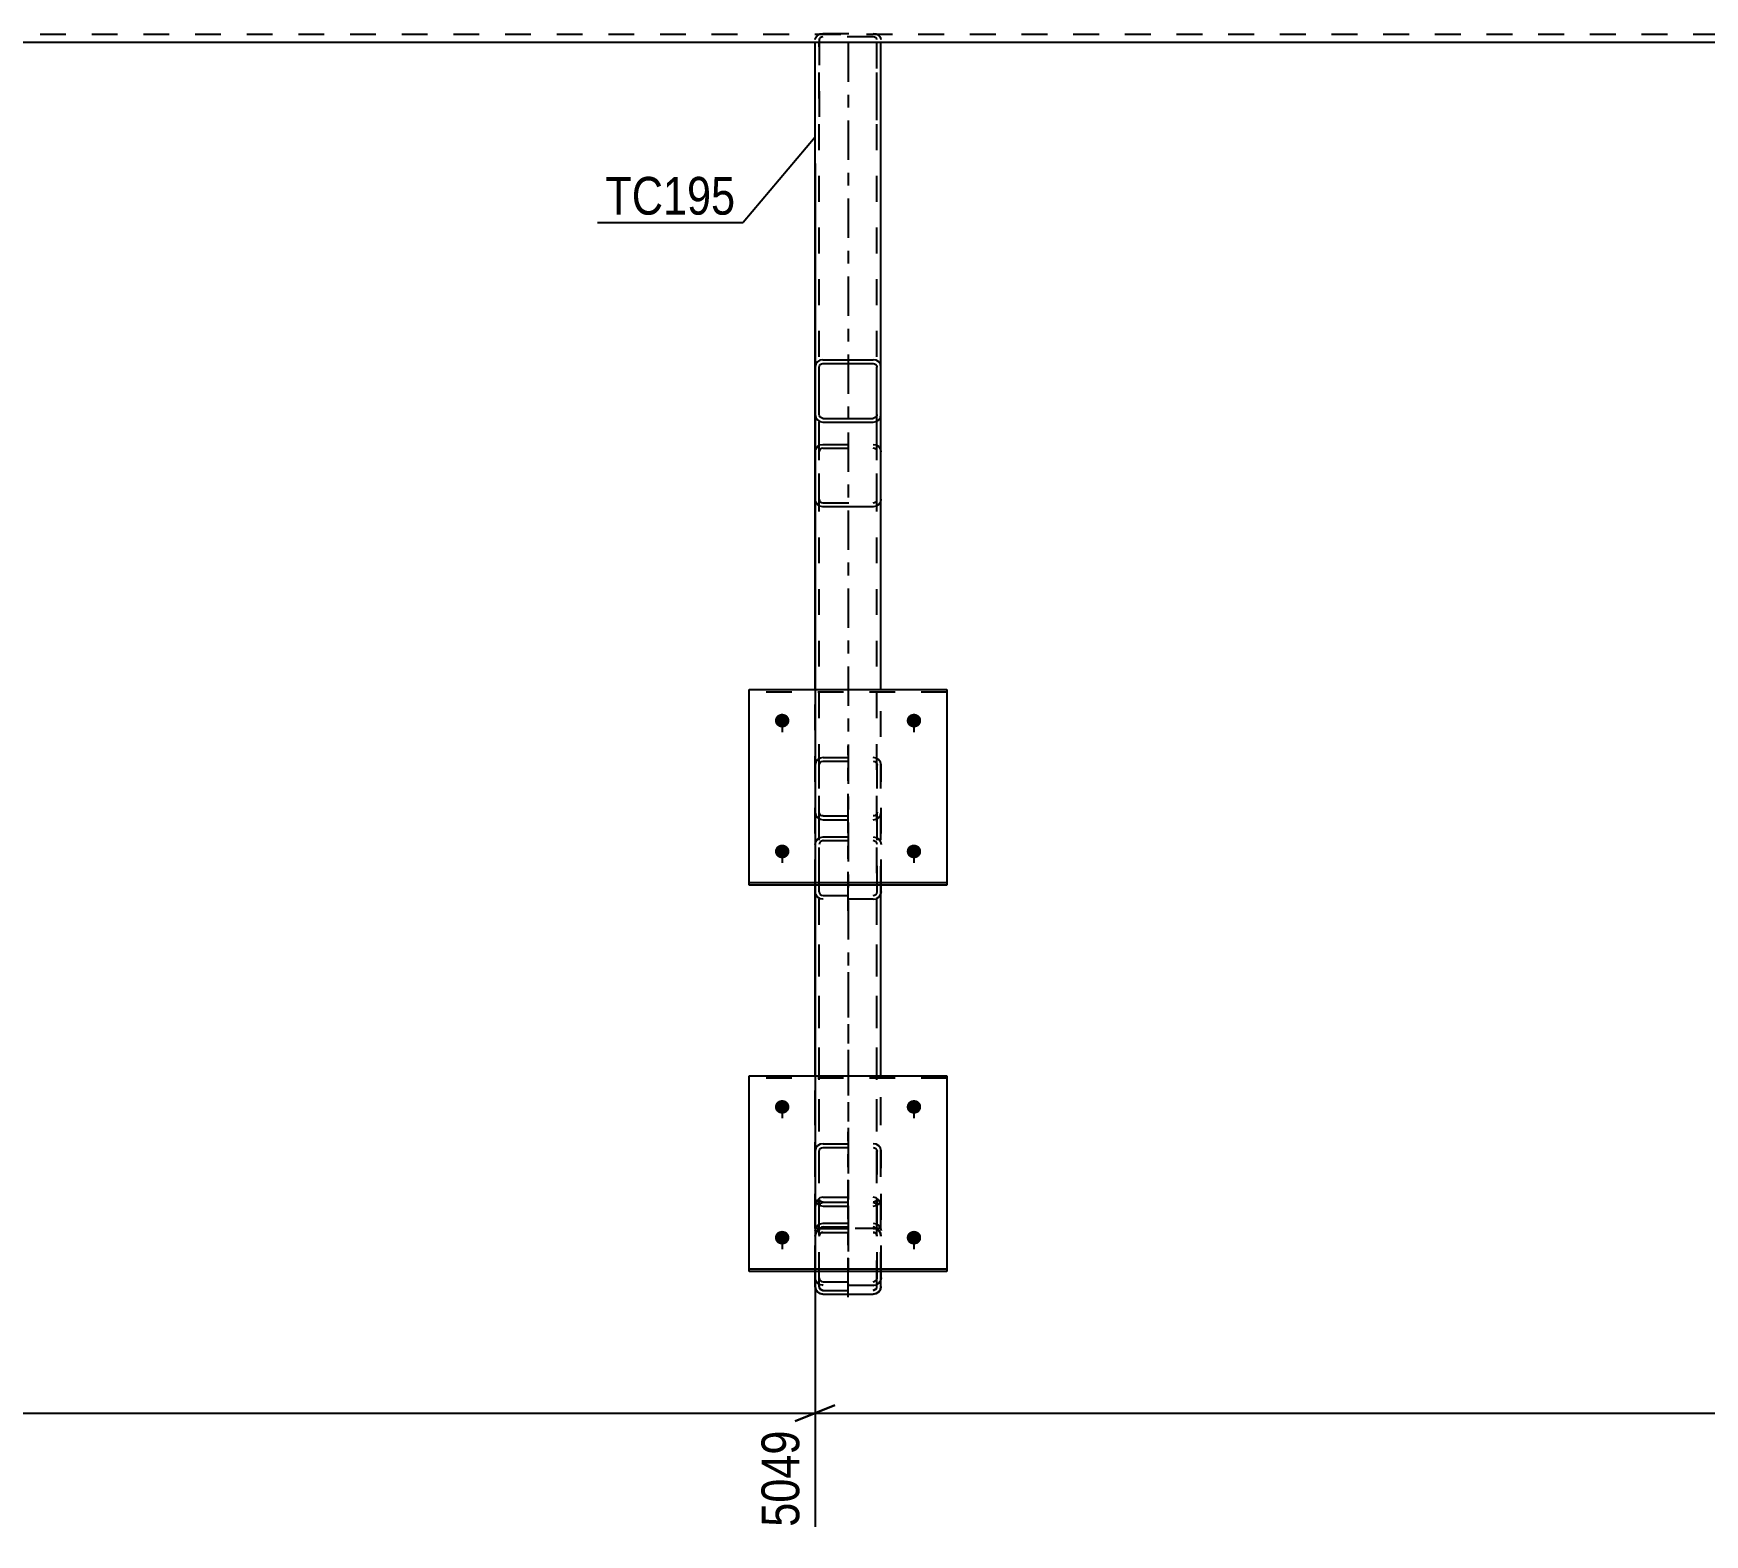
# Model space of a CAD drawing. Header units: millimetres. Extents: x -118 to 1071, y -539 to 302.
# Drawn here: x 192.3 to 319.1, y 112.6 to 226.5 of the extents above; entities that cross this region are included whole.
import ezdxf

# ---------------------------------------------------------------- set-up
doc = ezdxf.new("R2010")
doc.units = ezdxf.units.MM
doc.linetypes.add('DXK_LINE_DOT2', pattern=[3.9198, 1.9599, -1.9599])
doc.linetypes.add('DXK_LINE_DOT3', pattern=[5.9187, 2.979, -0.9799, 0.9799, -0.9799])
doc.styles.add('Arial Narrow', font='ARIALN.TTF', dxfattribs={"height": 0.2})

# ---------------------------------------------------------------- blocks, each defined once
blk = doc.blocks.new('Part-761550375-6514 - 6350')
at = {"color": 2, "linetype": 'Continuous'}
for p, q in [((256.05, 225.82), (251.65, 225.82)), ((251.65, 201.18), (251.65, 225.82)), ((256.65, 225.82), (256.05, 225.82)), ((256.65, 201.18), (256.65, 225.82)), ((251.65, 176.72), (251.65, 191.16)), ((256.65, 176.72), (256.65, 191.16)), ((251.65, 147.41), (251.65, 161.87)), ((256.65, 147.41), (256.65, 161.36)), ((251.65, 131.42), (251.65, 132.56)), ((256.65, 131.42), (256.65, 132.05)), ((251.7, 131.19), (251.65, 131.42)), ((251.83, 131), (251.7, 131.19)), ((252.02, 130.87), (251.83, 131)), ((252.25, 130.82), (252.02, 130.87)), ((252.25, 130.82), (256.05, 130.82)), ((256.28, 130.87), (256.05, 130.82)), ((256.48, 131), (256.28, 130.87)), ((256.61, 131.19), (256.48, 131)), ((256.65, 131.42), (256.61, 131.19))]:
    blk.add_line(p, q, dxfattribs=at)
at = {"color": 7, "linetype": 'DXK_LINE_DOT2'}
for p, q in [((251.95, 131.42), (251.95, 225.82)), ((256.35, 131.42), (256.35, 225.82)), ((251.65, 191.16), (251.65, 201.18)), ((256.65, 191.16), (256.65, 201.18)), ((251.65, 161.87), (251.65, 176.72)), ((256.65, 161.36), (256.65, 176.72)), ((251.65, 132.56), (251.65, 147.41)), ((256.65, 132.05), (256.65, 147.41)), ((251.83, 135.65), (252.02, 135.78)), ((252.02, 135.78), (252.25, 135.82)), ((252.25, 135.82), (256.05, 135.82)), ((256.05, 135.82), (256.28, 135.78)), ((256.28, 135.78), (256.48, 135.65)), ((251.65, 135.22), (251.7, 135.45)), ((251.7, 135.45), (251.83, 135.65)), ((251.98, 135.34), (251.95, 135.22)), ((252.04, 135.44), (251.98, 135.34)), ((252.14, 135.5), (252.04, 135.44)), ((252.25, 135.52), (252.14, 135.5)), ((252.25, 135.52), (256.05, 135.52)), ((256.17, 135.5), (256.05, 135.52)), ((256.27, 135.44), (256.17, 135.5)), ((256.33, 135.34), (256.27, 135.44)), ((256.35, 135.22), (256.33, 135.34)), ((256.48, 135.65), (256.61, 135.45)), ((256.61, 135.45), (256.65, 135.22)), ((251.95, 131.42), (251.98, 131.31)), ((251.98, 131.31), (252.04, 131.21)), ((252.04, 131.21), (252.14, 131.15)), ((252.14, 131.15), (252.25, 131.12)), ((252.25, 131.12), (256.05, 131.12)), ((256.05, 131.12), (256.17, 131.15)), ((256.17, 131.15), (256.27, 131.21)), ((256.27, 131.21), (256.33, 131.31)), ((256.33, 131.31), (256.35, 131.42))]:
    blk.add_line(p, q, dxfattribs=at)
at = {"color": 7, "linetype": 'DXK_LINE_DOT3'}
blk.add_line((254.15, 225.82), (254.15, 133.32), dxfattribs=at)
blk = doc.blocks.new('Bolt-761550375-6464 - 6350')
at = {"linetype": 'Continuous'}
for points in [[(259.15, 173.84), (259.04, 173.85), (258.93, 173.88), (258.83, 173.94), (258.74, 174.01), (258.68, 174.1), (258.63, 174.2), (258.61, 174.3), (258.61, 174.41), (258.63, 174.52), (258.68, 174.62), (258.74, 174.7), (258.83, 174.78), (258.93, 174.83), (259.04, 174.87), (259.15, 174.88), (259.27, 174.87), (259.38, 174.83), (259.48, 174.78), (259.56, 174.7), (259.63, 174.62), (259.68, 174.52), (259.7, 174.41), (259.7, 174.3), (259.68, 174.2), (259.63, 174.1), (259.56, 174.01), (259.48, 173.94), (259.38, 173.88), (259.27, 173.85)], [(259.15, 163.91), (259.04, 163.92), (258.93, 163.95), (258.83, 164.01), (258.74, 164.08), (258.68, 164.17), (258.63, 164.27), (258.61, 164.37), (258.61, 164.48), (258.63, 164.59), (258.68, 164.69), (258.74, 164.78), (258.83, 164.85), (258.93, 164.9), (259.04, 164.94), (259.15, 164.95), (259.27, 164.94), (259.38, 164.9), (259.48, 164.85), (259.56, 164.78), (259.63, 164.69), (259.68, 164.59), (259.7, 164.48), (259.7, 164.37), (259.68, 164.27), (259.63, 164.17), (259.56, 164.08), (259.48, 164.01), (259.38, 163.95), (259.27, 163.92)]]:
    blk.add_hatch(color=1, dxfattribs=at).paths.add_polyline_path(points)
at = {"color": 1, "linetype": 'Continuous'}
for p, q in [((259.15, 174.76), (259.15, 173.49)), ((259.15, 164.83), (259.15, 163.57))]:
    blk.add_line(p, q, dxfattribs=at)
blk = doc.blocks.new('Part-761550375-6446 - 6350')
at = {"color": 7, "linetype": 'DXK_LINE_DOT2'}
for p, q in [((727.9, 226.42), (-0.81, 226.42)), ((256.65, 225.82), (251.65, 225.82))]:
    blk.add_line(p, q, dxfattribs=at)
at = {"color": 2, "linetype": 'Continuous'}
for p, q in [((251.65, 225.82), (78.53, 225.82)), ((551.65, 225.82), (256.65, 225.82))]:
    blk.add_line(p, q, dxfattribs=at)
blk = doc.blocks.new('Part-761550375-6547 - 6350')
at = {"color": 2, "linetype": 'Continuous'}
for p, q in [((246.65, 147.41), (261.65, 147.41)), ((246.65, 132.75), (246.65, 147.41)), ((261.65, 147.41), (261.65, 132.56)), ((246.65, 132.56), (246.65, 132.75)), ((246.65, 132.75), (261.65, 132.75)), ((261.65, 132.56), (246.65, 132.56))]:
    blk.add_line(p, q, dxfattribs=at)
at = {"color": 7, "linetype": 'DXK_LINE_DOT2'}
for p, q in [((246.65, 147.21), (246.65, 147.41)), ((261.65, 147.21), (246.65, 147.21)), ((261.65, 147.41), (261.65, 147.21))]:
    blk.add_line(p, q, dxfattribs=at)
blk = doc.blocks.new('Part-761550375-6549 - 6350')
at = {"color": 2, "linetype": 'Continuous'}
for p, q in [((246.65, 176.72), (261.65, 176.72)), ((246.65, 162.06), (246.65, 176.72)), ((261.65, 176.72), (261.65, 161.87)), ((246.65, 161.87), (246.65, 162.06)), ((246.65, 162.06), (261.65, 162.06)), ((261.65, 161.87), (246.65, 161.87))]:
    blk.add_line(p, q, dxfattribs=at)
at = {"color": 7, "linetype": 'DXK_LINE_DOT2'}
for p, q in [((246.65, 176.53), (246.65, 176.72)), ((261.65, 176.53), (246.65, 176.53)), ((261.65, 176.72), (261.65, 176.53))]:
    blk.add_line(p, q, dxfattribs=at)
blk = doc.blocks.new('Part-761550375-6560 - 6350')
at = {"color": 7, "linetype": 'DXK_LINE_DOT2'}
for p, q in [((252.02, 135.78), (251.83, 135.65)), ((252.25, 135.82), (252.02, 135.78)), ((252.25, 135.82), (256.05, 135.82)), ((256.28, 135.78), (256.05, 135.82)), ((256.48, 135.65), (256.28, 135.78)), ((251.7, 135.45), (251.65, 135.22)), ((251.65, 131.42), (251.65, 135.22)), ((251.83, 135.65), (251.7, 135.45)), ((251.95, 135.22), (251.98, 135.34)), ((251.95, 131.42), (251.95, 135.22)), ((251.98, 135.34), (252.04, 135.44)), ((252.04, 135.44), (252.14, 135.5)), ((252.14, 135.5), (252.25, 135.52)), ((252.25, 135.52), (256.05, 135.52)), ((256.05, 135.52), (256.17, 135.5)), ((256.17, 135.5), (256.27, 135.44)), ((256.27, 135.44), (256.33, 135.34)), ((256.33, 135.34), (256.35, 135.22)), ((256.35, 131.42), (256.35, 135.22)), ((256.61, 135.45), (256.48, 135.65)), ((256.65, 135.22), (256.61, 135.45)), ((256.65, 131.42), (256.65, 135.22)), ((251.98, 131.31), (251.95, 131.42)), ((252.04, 131.21), (251.98, 131.31)), ((252.14, 131.15), (252.04, 131.21)), ((252.25, 131.12), (252.14, 131.15)), ((252.25, 131.12), (256.05, 131.12)), ((256.17, 131.15), (256.05, 131.12)), ((256.27, 131.21), (256.17, 131.15)), ((256.27, 131.21), (256.28, 131.24)), ((256.28, 131.24), (256.33, 131.31)), ((256.33, 131.31), (256.35, 131.42))]:
    blk.add_line(p, q, dxfattribs=at)
at = {"color": 7, "linetype": 'DXK_LINE_DOT3'}
blk.add_line((254.15, 133.32), (254.15, 133.32), dxfattribs=at)
at = {"color": 2, "linetype": 'Continuous'}
for p, q in [((251.65, 131.42), (251.7, 131.19)), ((251.7, 131.19), (251.83, 131)), ((251.83, 131), (252.02, 130.87)), ((252.02, 130.87), (252.25, 130.82)), ((252.25, 130.82), (256.05, 130.82)), ((256.05, 130.82), (256.28, 130.87)), ((256.28, 130.87), (256.48, 131)), ((256.48, 131), (256.61, 131.19)), ((256.61, 131.19), (256.65, 131.42))]:
    blk.add_line(p, q, dxfattribs=at)
blk = doc.blocks.new('Part-761550375-6569 - 6350')
at = {"color": 7, "linetype": 'DXK_LINE_DOT2'}
for p, q in [((251.65, 226.06), (251.69, 226.18)), ((251.65, 219.94), (251.65, 226.06)), ((256.65, 225.82), (251.65, 225.82)), ((251.69, 226.18), (251.7, 226.2)), ((251.7, 226.2), (251.83, 226.37)), ((251.83, 226.37), (252.02, 226.48)), ((251.98, 226.13), (251.95, 226.06)), ((251.95, 226.06), (251.95, 219.94)), ((252.03, 226.18), (251.98, 226.13)), ((252.02, 226.48), (252.25, 226.51)), ((252.04, 226.19), (252.03, 226.18)), ((252.14, 226.24), (252.04, 226.19)), ((252.25, 226.26), (252.14, 226.24)), ((252.25, 226.51), (256.05, 226.51)), ((256.05, 226.26), (252.25, 226.26)), ((256.05, 226.51), (256.28, 226.48)), ((256.17, 226.24), (256.05, 226.26)), ((256.27, 226.19), (256.17, 226.24)), ((256.28, 226.18), (256.27, 226.19)), ((256.28, 226.48), (256.48, 226.37)), ((256.33, 226.13), (256.28, 226.18)), ((256.35, 226.06), (256.33, 226.13)), ((256.35, 219.94), (256.35, 226.06)), ((256.48, 226.37), (256.61, 226.2)), ((256.61, 226.2), (256.61, 226.18)), ((256.61, 226.18), (256.65, 226.06)), ((256.65, 219.94), (256.65, 226.06))]:
    blk.add_line(p, q, dxfattribs=at)
blk = doc.blocks.new('Part-761550375-6571 - 6350')
at = {"color": 7, "linetype": 'DXK_LINE_DOT2'}
for p, q in [((251.65, 135.82), (251.65, 157.39)), ((251.95, 135.82), (251.95, 157.39)), ((256.35, 135.82), (256.35, 157.39)), ((256.65, 135.82), (256.65, 157.39)), ((251.7, 137.7), (251.65, 137.4)), ((251.83, 137.96), (251.7, 137.7)), ((252.02, 138.14), (251.83, 137.96)), ((251.95, 137.4), (251.98, 137.55)), ((251.98, 137.55), (252.04, 137.68)), ((252.25, 138.2), (252.02, 138.14)), ((252.04, 137.68), (252.14, 137.77)), ((252.14, 137.77), (252.25, 137.8)), ((252.25, 138.2), (256.05, 138.2)), ((252.25, 137.8), (256.05, 137.8)), ((256.28, 138.14), (256.05, 138.2)), ((256.05, 137.8), (256.17, 137.77)), ((256.17, 137.77), (256.27, 137.68)), ((256.27, 137.68), (256.33, 137.55)), ((256.48, 137.96), (256.28, 138.14)), ((256.33, 137.55), (256.35, 137.4)), ((256.61, 137.7), (256.48, 137.96)), ((256.65, 137.4), (256.61, 137.7)), ((256.65, 135.82), (251.65, 135.82))]:
    blk.add_line(p, q, dxfattribs=at)
at = {"color": 7, "linetype": 'DXK_LINE_DOT3'}
blk.add_line((254.15, 155.28), (254.15, 131.46), dxfattribs=at)
blk = doc.blocks.new('Part-761550375-6601 - 6350')
at = {"color": 7, "linetype": 'DXK_LINE_DOT2'}
for p, q in [((251.7, 171.21), (251.66, 170.99)), ((251.83, 171.39), (251.7, 171.21)), ((252.03, 171.52), (251.83, 171.39)), ((251.98, 171.1), (252.04, 171.19)), ((252.26, 171.56), (252.03, 171.52)), ((252.04, 171.19), (252.14, 171.26)), ((252.14, 171.26), (252.26, 171.28)), ((252.26, 171.56), (256.06, 171.56)), ((252.26, 171.28), (256.06, 171.28)), ((256.28, 171.52), (256.06, 171.56)), ((256.06, 171.28), (256.17, 171.26)), ((256.17, 171.26), (256.27, 171.19)), ((256.27, 171.19), (256.33, 171.1)), ((256.48, 171.39), (256.28, 171.52)), ((256.61, 171.21), (256.48, 171.39)), ((256.66, 170.99), (256.61, 171.21)), ((251.66, 161.87), (251.66, 170.99)), ((251.96, 170.99), (251.98, 171.1)), ((251.96, 161.37), (251.96, 170.99)), ((256.33, 171.1), (256.36, 170.99)), ((256.36, 161.37), (256.36, 170.99)), ((256.66, 161.87), (256.66, 170.99)), ((251.66, 167.4), (251.7, 167.18)), ((251.98, 167.29), (251.96, 167.4)), ((256.36, 167.4), (256.33, 167.29)), ((256.61, 167.18), (256.66, 167.4)), ((251.7, 167.18), (251.83, 167)), ((251.83, 167), (252.03, 166.88)), ((252.04, 167.2), (251.98, 167.29)), ((252.03, 166.88), (252.26, 166.83)), ((252.14, 167.14), (252.04, 167.2)), ((252.26, 167.12), (252.14, 167.14)), ((252.26, 167.12), (256.06, 167.12)), ((252.26, 166.83), (256.06, 166.83)), ((256.17, 167.14), (256.06, 167.12)), ((256.06, 166.83), (256.28, 166.88)), ((256.27, 167.2), (256.17, 167.14)), ((256.33, 167.29), (256.27, 167.2)), ((256.28, 166.88), (256.48, 167)), ((256.48, 167), (256.61, 167.18)), ((251.66, 164.96), (251.7, 165.18)), ((251.7, 165.18), (251.83, 165.36)), ((251.83, 165.36), (252.03, 165.49)), ((251.98, 165.07), (251.96, 164.96)), ((252.04, 165.16), (251.98, 165.07)), ((252.03, 165.49), (252.26, 165.53)), ((252.14, 165.22), (252.04, 165.16)), ((252.26, 165.25), (252.14, 165.22)), ((252.25, 165.25), (252.26, 165.25)), ((252.26, 165.53), (256.06, 165.53)), ((252.26, 165.25), (256.06, 165.25)), ((256.06, 165.53), (256.28, 165.49)), ((256.17, 165.22), (256.06, 165.25)), ((256.27, 165.16), (256.17, 165.22)), ((256.33, 165.07), (256.27, 165.16)), ((256.28, 165.49), (256.48, 165.36)), ((256.36, 164.96), (256.33, 165.07)), ((256.48, 165.36), (256.61, 165.18)), ((256.61, 165.18), (256.66, 164.96)), ((251.96, 161.37), (251.98, 161.26)), ((251.98, 161.26), (252.04, 161.17)), ((252.04, 161.17), (252.14, 161.11)), ((252.14, 161.11), (252.26, 161.08)), ((252.26, 161.08), (256.06, 161.08)), ((256.06, 161.08), (256.17, 161.11)), ((256.17, 161.11), (256.27, 161.17)), ((256.27, 161.17), (256.33, 161.26)), ((256.33, 161.26), (256.36, 161.37)), ((252.26, 160.8), (252.24, 160.8)), ((256.06, 160.8), (252.26, 160.8)), ((256.06, 160.8), (256.07, 160.8))]:
    blk.add_line(p, q, dxfattribs=at)
at = {"color": 7, "linetype": 'DXK_LINE_DOT3'}
blk.add_line((254.16, 159.91), (254.16, 172.45), dxfattribs=at)
at = {"color": 2, "linetype": 'Continuous'}
for p, q in [((252.26, 165.25), (252.25, 165.25)), ((251.66, 161.37), (251.66, 161.87)), ((251.7, 161.15), (251.66, 161.37)), ((251.83, 160.97), (251.7, 161.15)), ((256.61, 161.15), (256.48, 160.97)), ((256.66, 161.37), (256.61, 161.15)), ((256.66, 161.37), (256.66, 161.87)), ((252.03, 160.84), (251.83, 160.97)), ((252.24, 160.8), (252.03, 160.84)), ((256.07, 160.8), (256.28, 160.84)), ((256.48, 160.97), (256.28, 160.84))]:
    blk.add_line(p, q, dxfattribs=at)
blk = doc.blocks.new('Bolt-761550375-6602 - 6350')
at = {"linetype": 'Continuous'}
for points in [[(249.15, 173.84), (249.04, 173.85), (248.93, 173.88), (248.83, 173.94), (248.74, 174.01), (248.68, 174.1), (248.63, 174.2), (248.61, 174.3), (248.61, 174.41), (248.63, 174.52), (248.68, 174.62), (248.74, 174.7), (248.83, 174.78), (248.93, 174.83), (249.04, 174.87), (249.15, 174.88), (249.27, 174.87), (249.38, 174.83), (249.48, 174.78), (249.56, 174.7), (249.63, 174.62), (249.68, 174.52), (249.7, 174.41), (249.7, 174.3), (249.68, 174.2), (249.63, 174.1), (249.56, 174.01), (249.48, 173.94), (249.38, 173.88), (249.27, 173.85)], [(249.15, 163.91), (249.04, 163.92), (248.93, 163.95), (248.83, 164.01), (248.74, 164.08), (248.68, 164.17), (248.63, 164.27), (248.61, 164.37), (248.61, 164.48), (248.63, 164.59), (248.68, 164.69), (248.74, 164.78), (248.83, 164.85), (248.93, 164.9), (249.04, 164.94), (249.15, 164.95), (249.27, 164.94), (249.38, 164.9), (249.48, 164.85), (249.56, 164.78), (249.63, 164.69), (249.68, 164.59), (249.7, 164.48), (249.7, 164.37), (249.68, 164.27), (249.63, 164.17), (249.56, 164.08), (249.48, 164.01), (249.38, 163.95), (249.27, 163.92)]]:
    blk.add_hatch(color=1, dxfattribs=at).paths.add_polyline_path(points)
at = {"color": 1, "linetype": 'Continuous'}
for p, q in [((249.15, 174.76), (249.15, 173.49)), ((249.15, 164.83), (249.15, 163.57))]:
    blk.add_line(p, q, dxfattribs=at)
blk = doc.blocks.new('Part-761550375-6606 - 6350')
at = {"color": 7, "linetype": 'DXK_LINE_DOT2'}
for p, q in [((251.83, 142.08), (251.7, 141.9)), ((252.03, 142.21), (251.83, 142.08)), ((252.26, 142.25), (252.03, 142.21)), ((252.26, 142.25), (256.06, 142.25)), ((256.28, 142.21), (256.06, 142.25)), ((256.48, 142.08), (256.28, 142.21)), ((256.61, 141.9), (256.48, 142.08)), ((251.7, 141.9), (251.66, 141.68)), ((251.66, 132.56), (251.66, 141.68)), ((251.96, 141.68), (251.98, 141.79)), ((251.96, 132.06), (251.96, 141.68)), ((251.98, 141.79), (252.04, 141.88)), ((252.04, 141.88), (252.14, 141.94)), ((252.14, 141.94), (252.26, 141.96)), ((252.26, 141.96), (256.06, 141.96)), ((256.06, 141.96), (256.17, 141.94)), ((256.17, 141.94), (256.27, 141.88)), ((256.27, 141.88), (256.33, 141.79)), ((256.33, 141.79), (256.36, 141.68)), ((256.36, 132.06), (256.36, 141.68)), ((256.66, 141.68), (256.61, 141.9)), ((256.66, 132.56), (256.66, 141.68)), ((251.66, 138.09), (251.7, 137.87)), ((251.7, 137.87), (251.83, 137.69)), ((251.83, 137.69), (252.03, 137.56)), ((251.98, 137.98), (251.96, 138.09)), ((252.04, 137.89), (251.98, 137.98)), ((252.03, 137.56), (252.26, 137.52)), ((252.14, 137.83), (252.04, 137.89)), ((252.26, 137.8), (252.14, 137.83)), ((252.26, 137.8), (256.06, 137.8)), ((252.26, 137.52), (256.06, 137.52)), ((256.17, 137.83), (256.06, 137.8)), ((256.06, 137.52), (256.28, 137.56)), ((256.27, 137.89), (256.17, 137.83)), ((256.33, 137.98), (256.27, 137.89)), ((256.28, 137.56), (256.48, 137.69)), ((256.36, 138.09), (256.33, 137.98)), ((256.48, 137.69), (256.61, 137.87)), ((256.61, 137.87), (256.66, 138.09)), ((251.66, 135.65), (251.7, 135.87)), ((251.7, 135.87), (251.83, 136.05)), ((251.83, 136.05), (252.03, 136.17)), ((251.98, 135.76), (251.96, 135.65)), ((252.04, 135.85), (251.98, 135.76)), ((252.03, 136.17), (252.26, 136.22)), ((252.14, 135.91), (252.04, 135.85)), ((252.26, 135.93), (252.14, 135.91)), ((252.26, 136.22), (256.06, 136.22)), ((252.26, 135.93), (256.06, 135.93)), ((256.06, 136.22), (256.28, 136.17)), ((256.17, 135.91), (256.06, 135.93)), ((256.27, 135.85), (256.17, 135.91)), ((256.33, 135.76), (256.27, 135.85)), ((256.28, 136.17), (256.48, 136.05)), ((256.36, 135.65), (256.33, 135.76)), ((256.48, 136.05), (256.61, 135.87)), ((256.61, 135.87), (256.66, 135.65)), ((251.96, 132.06), (251.98, 131.95)), ((251.98, 131.95), (252.04, 131.86)), ((256.27, 131.86), (256.33, 131.95)), ((256.33, 131.95), (256.36, 132.06)), ((252.04, 131.86), (252.14, 131.79)), ((252.14, 131.79), (252.26, 131.77)), ((252.26, 131.49), (252.21, 131.5)), ((252.26, 131.77), (256.06, 131.77)), ((256.06, 131.49), (252.26, 131.49)), ((256.06, 131.77), (256.17, 131.79)), ((256.06, 131.49), (256.1, 131.5)), ((256.17, 131.79), (256.27, 131.86))]:
    blk.add_line(p, q, dxfattribs=at)
at = {"color": 7, "linetype": 'DXK_LINE_DOT3'}
blk.add_line((254.16, 130.6), (254.16, 143.14), dxfattribs=at)
at = {"color": 2, "linetype": 'Continuous'}
for p, q in [((251.66, 132.06), (251.66, 132.56)), ((251.7, 131.84), (251.66, 132.06)), ((256.66, 132.06), (256.61, 131.84)), ((256.66, 132.06), (256.66, 132.56)), ((251.83, 131.66), (251.7, 131.84)), ((252.03, 131.53), (251.83, 131.66)), ((252.21, 131.5), (252.03, 131.53)), ((256.1, 131.5), (256.28, 131.53)), ((256.48, 131.66), (256.28, 131.53)), ((256.61, 131.84), (256.48, 131.66))]:
    blk.add_line(p, q, dxfattribs=at)
blk = doc.blocks.new('Bolt-761550375-6610 - 6350')
at = {"linetype": 'Continuous'}
for points in [[(249.15, 144.52), (249.04, 144.54), (248.93, 144.57), (248.83, 144.62), (248.74, 144.7), (248.68, 144.78), (248.63, 144.88), (248.61, 144.99), (248.61, 145.1), (248.63, 145.2), (248.68, 145.3), (248.74, 145.39), (248.83, 145.46), (248.93, 145.52), (249.04, 145.55), (249.15, 145.56), (249.27, 145.55), (249.38, 145.52), (249.48, 145.46), (249.56, 145.39), (249.63, 145.3), (249.68, 145.2), (249.7, 145.1), (249.7, 144.99), (249.68, 144.88), (249.63, 144.78), (249.56, 144.7), (249.48, 144.62), (249.38, 144.57), (249.27, 144.54)], [(249.15, 134.6), (249.04, 134.61), (248.93, 134.64), (248.83, 134.69), (248.74, 134.77), (248.68, 134.86), (248.63, 134.95), (248.61, 135.06), (248.61, 135.17), (248.63, 135.28), (248.68, 135.38), (248.74, 135.46), (248.83, 135.54), (248.93, 135.59), (249.04, 135.62), (249.15, 135.64), (249.27, 135.62), (249.38, 135.59), (249.48, 135.54), (249.56, 135.46), (249.63, 135.38), (249.68, 135.28), (249.7, 135.17), (249.7, 135.06), (249.68, 134.95), (249.63, 134.86), (249.56, 134.77), (249.48, 134.69), (249.38, 134.64), (249.27, 134.61)]]:
    blk.add_hatch(color=1, dxfattribs=at).paths.add_polyline_path(points)
at = {"color": 1, "linetype": 'Continuous'}
for p, q in [((249.15, 145.45), (249.15, 144.18)), ((249.15, 135.52), (249.15, 134.25))]:
    blk.add_line(p, q, dxfattribs=at)
blk = doc.blocks.new('Bolt-761550375-6611 - 6350')
at = {"linetype": 'Continuous'}
for points in [[(259.15, 144.52), (259.04, 144.54), (258.93, 144.57), (258.83, 144.62), (258.74, 144.7), (258.68, 144.78), (258.63, 144.88), (258.61, 144.99), (258.61, 145.1), (258.63, 145.2), (258.68, 145.3), (258.74, 145.39), (258.83, 145.46), (258.93, 145.52), (259.04, 145.55), (259.15, 145.56), (259.27, 145.55), (259.38, 145.52), (259.48, 145.46), (259.56, 145.39), (259.63, 145.3), (259.68, 145.2), (259.7, 145.1), (259.7, 144.99), (259.68, 144.88), (259.63, 144.78), (259.56, 144.7), (259.48, 144.62), (259.38, 144.57), (259.27, 144.54)], [(259.15, 134.6), (259.04, 134.61), (258.93, 134.64), (258.83, 134.69), (258.74, 134.77), (258.68, 134.86), (258.63, 134.95), (258.61, 135.06), (258.61, 135.17), (258.63, 135.28), (258.68, 135.38), (258.74, 135.46), (258.83, 135.54), (258.93, 135.59), (259.04, 135.62), (259.15, 135.64), (259.27, 135.62), (259.38, 135.59), (259.48, 135.54), (259.56, 135.46), (259.63, 135.38), (259.68, 135.28), (259.7, 135.17), (259.7, 135.06), (259.68, 134.95), (259.63, 134.86), (259.56, 134.77), (259.48, 134.69), (259.38, 134.64), (259.27, 134.61)]]:
    blk.add_hatch(color=1, dxfattribs=at).paths.add_polyline_path(points)
at = {"color": 1, "linetype": 'Continuous'}
for p, q in [((259.15, 145.45), (259.15, 144.18)), ((259.15, 135.52), (259.15, 134.25))]:
    blk.add_line(p, q, dxfattribs=at)
blk = doc.blocks.new('Part-761550375-6619 - 6350')
at = {"color": 2, "linetype": 'Continuous'}
for p, q in [((252.02, 201.71), (251.83, 201.58)), ((252.25, 201.75), (252.02, 201.71)), ((252.25, 201.75), (256.05, 201.75)), ((256.28, 201.71), (256.05, 201.75)), ((256.48, 201.58), (256.28, 201.71)), ((251.7, 201.4), (251.65, 201.18)), ((251.65, 191.16), (251.65, 201.18)), ((251.83, 201.58), (251.7, 201.4)), ((251.95, 201.18), (251.98, 201.29)), ((251.95, 197.59), (251.95, 201.18)), ((251.98, 201.29), (252.04, 201.38)), ((252.04, 201.38), (252.14, 201.44)), ((252.14, 201.44), (252.25, 201.47)), ((252.25, 201.47), (256.05, 201.47)), ((256.05, 201.47), (256.17, 201.44)), ((256.17, 201.44), (256.27, 201.38)), ((256.27, 201.38), (256.33, 201.29)), ((256.33, 201.29), (256.35, 201.18)), ((256.35, 197.59), (256.35, 201.18)), ((256.61, 201.4), (256.48, 201.58)), ((256.65, 201.18), (256.61, 201.4)), ((256.65, 191.16), (256.65, 201.18)), ((251.65, 197.59), (251.7, 197.37)), ((251.7, 197.37), (251.83, 197.19)), ((251.83, 197.19), (252.02, 197.06)), ((251.98, 197.48), (251.95, 197.59)), ((252.04, 197.39), (251.98, 197.48)), ((252.02, 197.06), (252.25, 197.02)), ((252.14, 197.33), (252.04, 197.39)), ((252.25, 197.3), (252.14, 197.33)), ((252.25, 197.3), (256.05, 197.3)), ((252.25, 197.02), (256.05, 197.02)), ((256.17, 197.33), (256.05, 197.3)), ((256.05, 197.02), (256.28, 197.06)), ((256.27, 197.39), (256.17, 197.33)), ((256.33, 197.48), (256.27, 197.39)), ((256.28, 197.06), (256.48, 197.19)), ((256.35, 197.59), (256.33, 197.48)), ((256.48, 197.19), (256.61, 197.37)), ((256.61, 197.37), (256.65, 197.59)), ((251.7, 190.94), (251.65, 191.16)), ((251.83, 190.76), (251.7, 190.94)), ((252.02, 190.64), (251.83, 190.76)), ((252.25, 190.59), (252.02, 190.64)), ((256.05, 190.59), (252.25, 190.59)), ((256.28, 190.64), (256.05, 190.59)), ((256.48, 190.76), (256.28, 190.64)), ((256.61, 190.94), (256.48, 190.76)), ((256.65, 191.16), (256.61, 190.94))]:
    blk.add_line(p, q, dxfattribs=at)
at = {"color": 7, "linetype": 'DXK_LINE_DOT2'}
for p, q in [((251.95, 191.16), (251.95, 197.59)), ((256.35, 197.11), (256.35, 197.59)), ((256.35, 191.16), (256.35, 197.11)), ((251.83, 195.16), (252.02, 195.28)), ((252.02, 195.28), (252.25, 195.32)), ((252.25, 195.32), (256.05, 195.32)), ((256.05, 195.32), (256.28, 195.28)), ((256.28, 195.28), (256.48, 195.16)), ((251.65, 194.76), (251.7, 194.97)), ((251.7, 194.97), (251.83, 195.16)), ((251.98, 194.86), (251.95, 194.76)), ((252.04, 194.96), (251.98, 194.86)), ((252.14, 195.02), (252.04, 194.96)), ((252.25, 195.04), (252.14, 195.02)), ((252.25, 195.04), (256.05, 195.04)), ((256.17, 195.02), (256.05, 195.04)), ((256.27, 194.96), (256.17, 195.02)), ((256.33, 194.86), (256.27, 194.96)), ((256.35, 194.76), (256.33, 194.86)), ((256.48, 195.16), (256.61, 194.97)), ((256.61, 194.97), (256.65, 194.76)), ((251.95, 191.16), (251.98, 191.05)), ((251.98, 191.05), (252.04, 190.96)), ((252.04, 190.96), (252.14, 190.9)), ((252.14, 190.9), (252.25, 190.88)), ((252.25, 190.88), (256.05, 190.88)), ((252.25, 190.59), (252.25, 190.59)), ((256.05, 190.88), (256.17, 190.9)), ((256.05, 190.59), (256.05, 190.59)), ((256.17, 190.9), (256.27, 190.96)), ((256.27, 190.96), (256.33, 191.05)), ((256.33, 191.05), (256.35, 191.16))]:
    blk.add_line(p, q, dxfattribs=at)
blk = doc.blocks.new('StraightDimension-761550375-39009 - 6350')
at = {"color": 7, "linetype": 'Continuous'}
for p, q in [((251.65, 216.64), (251.65, 113.18)), ((253.15, 122.4), (250.15, 121.2)), ((251.65, 121.8), (551.65, 121.8))]:
    blk.add_line(p, q, dxfattribs=at)
blk = doc.blocks.new('StraightDimension-761550375-39010 - 6350')
at = {"color": 7, "linetype": 'Continuous'}
for p, q in [((251.65, 216.64), (251.65, 113.18)), ((76.03, 121.8), (251.65, 121.8)), ((250.15, 121.2), (253.15, 122.4))]:
    blk.add_line(p, q, dxfattribs=at)
at = {"color": 0, "linetype": 'Continuous'}
blk.add_wipeout([(251.05, 121.1), (246.85, 121.1), (246.85, 112.58), (251.05, 112.58)], dxfattribs=at)
at = {"color": 3, "linetype": 'Continuous', "style": 'Arial Narrow'}
blk.add_text('5049', height=2.863, rotation=90.0002, dxfattribs=at).set_placement((250.45, 113.18))
blk = doc.blocks.new('Mark-761550375-6510 - 6350')
at = {"color": 0}
blk.add_wipeout([(245.6, 212.76), (245.6, 215.76), (235.74, 215.76), (235.74, 212.76)], dxfattribs=at)
blk.add_wipeout([(245.6, 212.76), (245.6, 215.76), (235.74, 215.76), (235.74, 212.76)], dxfattribs=at)
at = {"color": 30, "linetype": 'Continuous'}
for p in [(251.65, 218.63), (235.14, 212.16)]:
    blk.add_line(p, (246.2, 212.16), dxfattribs=at)
at = {"color": 3, "style": 'Arial Narrow'}
blk.add_text('TC195', height=2.863, dxfattribs=at).set_placement((235.74, 212.76))

msp = doc.modelspace()

# ---------------------------------------------------------------- block references
for name in ['Part-761550375-6446 - 6350', 'Part-761550375-6569 - 6350', 'Part-761550375-6514 - 6350', 'Part-761550375-6619 - 6350', 'Part-761550375-6549 - 6350', 'Bolt-761550375-6602 - 6350', 'Bolt-761550375-6464 - 6350', 'Part-761550375-6601 - 6350', 'Part-761550375-6571 - 6350', 'Part-761550375-6547 - 6350', 'Bolt-761550375-6610 - 6350', 'Bolt-761550375-6611 - 6350', 'Part-761550375-6606 - 6350', 'Part-761550375-6560 - 6350']:
    msp.add_blockref(name, (0, 0))

# ---------------------------------------------------------------- next in the draw order: block references
msp.add_blockref('StraightDimension-761550375-39009 - 6350', (0, 0))

# ---------------------------------------------------------------- next in the draw order: block references
msp.add_blockref('StraightDimension-761550375-39010 - 6350', (0, 0))

# ---------------------------------------------------------------- next in the draw order: block references
msp.add_blockref('Mark-761550375-6510 - 6350', (0, 0))

doc.saveas('drawing.dxf')
